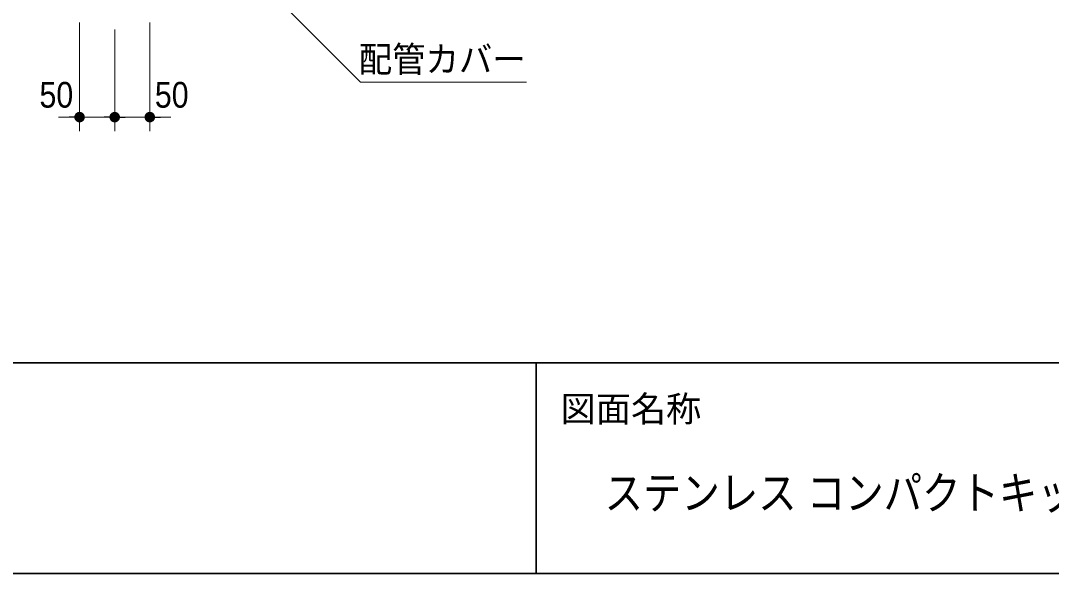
# Model space of a CAD drawing. Units: millimetres, scale not verified. Extents: x -6062 to 6062, y -3045 to 3045.
# Drawn here: x -4671 to -3204, y -2770 to -1982 of the extents above; entities that cross this region are included whole.
import ezdxf
from ezdxf.enums import TextEntityAlignment as Align

# ---------------------------------------------------------------- set-up
doc = ezdxf.new("R2010")
doc.units = ezdxf.units.MM
doc.header["$LTSCALE"] = 20
doc.header["$PDMODE"] = 32
doc.header["$PDSIZE"] = 10
for name, color, linetype, lineweight in [('0-0_1図面枠', 7, 'Continuous', 15), ('0-3_2寸法-2', 7, 'Continuous', 15), ('0-4_0', 7, 'Continuous', 25), ('0-7_2寸法-3', 7, 'Continuous', 15)]:
    doc.layers.add(name, color=color, linetype=linetype, lineweight=lineweight)
doc.layers.add('0-5_Defpoints', color=7, linetype='Continuous')
doc.styles.add('ＭＳ Ｐゴシック', font='')
doc.styles.get('ＭＳ Ｐゴシック').set_extended_font_data('MS PGothic')

# ---------------------------------------------------------------- blocks, each defined once
blk = doc.blocks.new('グループ-2')
at = {"layer": '0-0_1図面枠', "lineweight": 35}
for p, q in [((-80000, -49400), (80000, -49400)), ((-43000, -49400), (-43000, -55400))]:
    blk.add_line(p, q, dxfattribs=at)
blk.add_lwpolyline([(-80000, 55400), (80000, 55400), (80000, -55400), (-80000, -55400)], close=True, dxfattribs=at)
blk = doc.blocks.new('図面枠')
at = {"layer": '0-0_1図面枠'}
blk.add_blockref('グループ-2', (0, 0), dxfattribs=at)
at = {"layer": '0-0_1図面枠', "style": 'ＭＳ Ｐゴシック'}
blk.add_text('図面名称', height=733.7, dxfattribs=at).set_placement((-42300.1, -51299.8), align=Align.BOTTOM_LEFT)
blk = doc.blocks.new('_Dot')
at = {"layer": '0-4_0'}
blk.add_line((-10, 0), (-20, 0), dxfattribs=at)
for points in [[(0, 0), (-10, 0), (-9.92, 1.25)], [(0, 0), (-9.92, -1.25), (-10, 0)], [(0, 0), (-9.92, 1.25), (-9.69, 2.49)], [(0, 0), (-9.69, -2.49), (-9.92, -1.25)], [(0, 0), (-9.69, 2.49), (-9.3, 3.68)], [(0, 0), (-9.3, -3.68), (-9.69, -2.49)], [(0, 0), (-9.3, 3.68), (-8.76, 4.82)], [(0, 0), (-8.76, -4.82), (-9.3, -3.68)], [(0, 0), (-8.76, 4.82), (-8.09, 5.88)], [(0, 0), (-8.09, -5.88), (-8.76, -4.82)], [(0, 0), (-8.09, 5.88), (-7.29, 6.85)], [(0, 0), (-7.29, -6.85), (-8.09, -5.88)], [(0, 0), (-7.29, 6.85), (-6.37, 7.71)], [(0, 0), (-6.37, -7.71), (-7.29, -6.85)], [(0, 0), (-6.37, 7.71), (-5.36, 8.44)], [(0, 0), (-5.36, -8.44), (-6.37, -7.71)], [(0, 0), (-5.36, 8.44), (-4.26, 9.05)], [(0, 0), (-4.26, -9.05), (-5.36, -8.44)], [(0, 0), (-4.26, 9.05), (-3.09, 9.51)], [(0, 0), (-3.09, -9.51), (-4.26, -9.05)], [(0, 0), (-3.09, 9.51), (-1.87, 9.82)], [(0, 0), (-1.87, -9.82), (-3.09, -9.51)], [(0, 0), (-1.87, 9.82), (-0.63, 9.98)], [(0, 0), (-0.63, -9.98), (-1.87, -9.82)], [(0, 0), (-0.63, 9.98), (0.63, 9.98)], [(0, 0), (0.63, -9.98), (-0.63, -9.98)], [(0, 0), (0.63, 9.98), (1.87, 9.82)], [(0, 0), (1.87, 9.82), (3.09, 9.51)], [(0, 0), (3.09, 9.51), (4.26, 9.05)], [(0, 0), (4.26, 9.05), (5.36, 8.44)], [(0, 0), (5.36, 8.44), (6.37, 7.71)], [(0, 0), (6.37, 7.71), (7.29, 6.85)], [(0, 0), (7.29, 6.85), (8.09, 5.88)], [(0, 0), (8.09, 5.88), (8.76, 4.82)], [(0, 0), (8.76, 4.82), (9.3, 3.68)], [(0, 0), (9.3, 3.68), (9.69, 2.49)], [(0, 0), (9.69, 2.49), (9.92, 1.25)], [(0, 0), (9.92, 1.25), (10, 0)], [(0, 0), (1.87, -9.82), (0.63, -9.98)], [(0, 0), (3.09, -9.51), (1.87, -9.82)], [(0, 0), (4.26, -9.05), (3.09, -9.51)], [(0, 0), (5.36, -8.44), (4.26, -9.05)], [(0, 0), (6.37, -7.71), (5.36, -8.44)], [(0, 0), (7.29, -6.85), (6.37, -7.71)], [(0, 0), (8.09, -5.88), (7.29, -6.85)], [(0, 0), (8.76, -4.82), (8.09, -5.88)], [(0, 0), (9.3, -3.68), (8.76, -4.82)], [(0, 0), (9.69, -2.49), (9.3, -3.68)], [(0, 0), (9.92, -1.25), (9.69, -2.49)], [(0, 0), (10, 0), (9.92, -1.25)]]:
    blk.add_solid(points, dxfattribs=at)

msp = doc.modelspace()

# ---------------------------------------------------------------- linework, layer by layer
at = {"layer": '0-3_2寸法-2'}
for p, q in [((-4587.5, -1985), (-4587.5, -2140)), ((-4537.5, -1995), (-4537.5, -2140)), ((-4537.5, -1995), (-4537.5, -2140)), ((-4487.5, -1985), (-4487.5, -2140)), ((-4602.51, -2120), (-4617.51, -2120)), ((-4587.5, -2120), (-4537.5, -2120)), ((-4552.51, -2120), (-4567.51, -2120)), ((-4487.5, -2120), (-4537.5, -2120)), ((-4522.49, -2120), (-4507.49, -2120)), ((-4472.49, -2120), (-4457.49, -2120))]:
    msp.add_line(p, q, dxfattribs=at)
at = {"layer": '0-5_Defpoints'}
msp.add_point((-4537.5, -2120), dxfattribs=at)
at = {"layer": '0-7_2寸法-3'}
msp.add_lwpolyline([(-4437.5, -1820), (-4187.5, -2070), (-3951.17, -2070)], dxfattribs=at)

# ---------------------------------------------------------------- block references
at = {"layer": '0-0_1図面枠', "xscale": 0.05, "yscale": 0.05}
msp.add_blockref('図面枠', (-1787.5, 0), dxfattribs=at)
at = {"layer": '0-3_2寸法-2', "xscale": 0.7503418, "yscale": 0.7503418}
for p in [(-4587.5, -2120), (-4537.5, -2120)]:
    msp.add_blockref('_Dot', p, dxfattribs=at)
at = {"layer": '0-3_2寸法-2', "xscale": 0.7503418, "yscale": 0.7503418, "rotation": 180}
for p in [(-4537.5, -2120), (-4487.5, -2120)]:
    msp.add_blockref('_Dot', p, dxfattribs=at)

# ---------------------------------------------------------------- texts
at = {"layer": '0-0_1図面枠', "style": 'ＭＳ Ｐゴシック', "width": 0.85}
msp.add_text('ステンレス コンパクトキッチン ペニンシュラ W1200（ガスコンロ）設備図面', height=47.17, dxfattribs=at).set_placement((-3839.98, -2692.92), align=Align.BOTTOM_LEFT)
at = {"layer": '0-3_2寸法-2', "style": 'ＭＳ Ｐゴシック', "width": 0.9}
for p in [(-4644.59, -2117.52), (-4480.29, -2117.52)]:
    msp.add_text('50', height=36.66, dxfattribs=at).set_placement(p, align=Align.BOTTOM_LEFT)
at = {"layer": '0-7_2寸法-3', "style": 'ＭＳ Ｐゴシック', "width": 0.95}
msp.add_text('配管カバー', height=36.69, dxfattribs=at).set_placement((-4190, -2066.84), align=Align.BOTTOM_LEFT)

doc.saveas('drawing.dxf')
